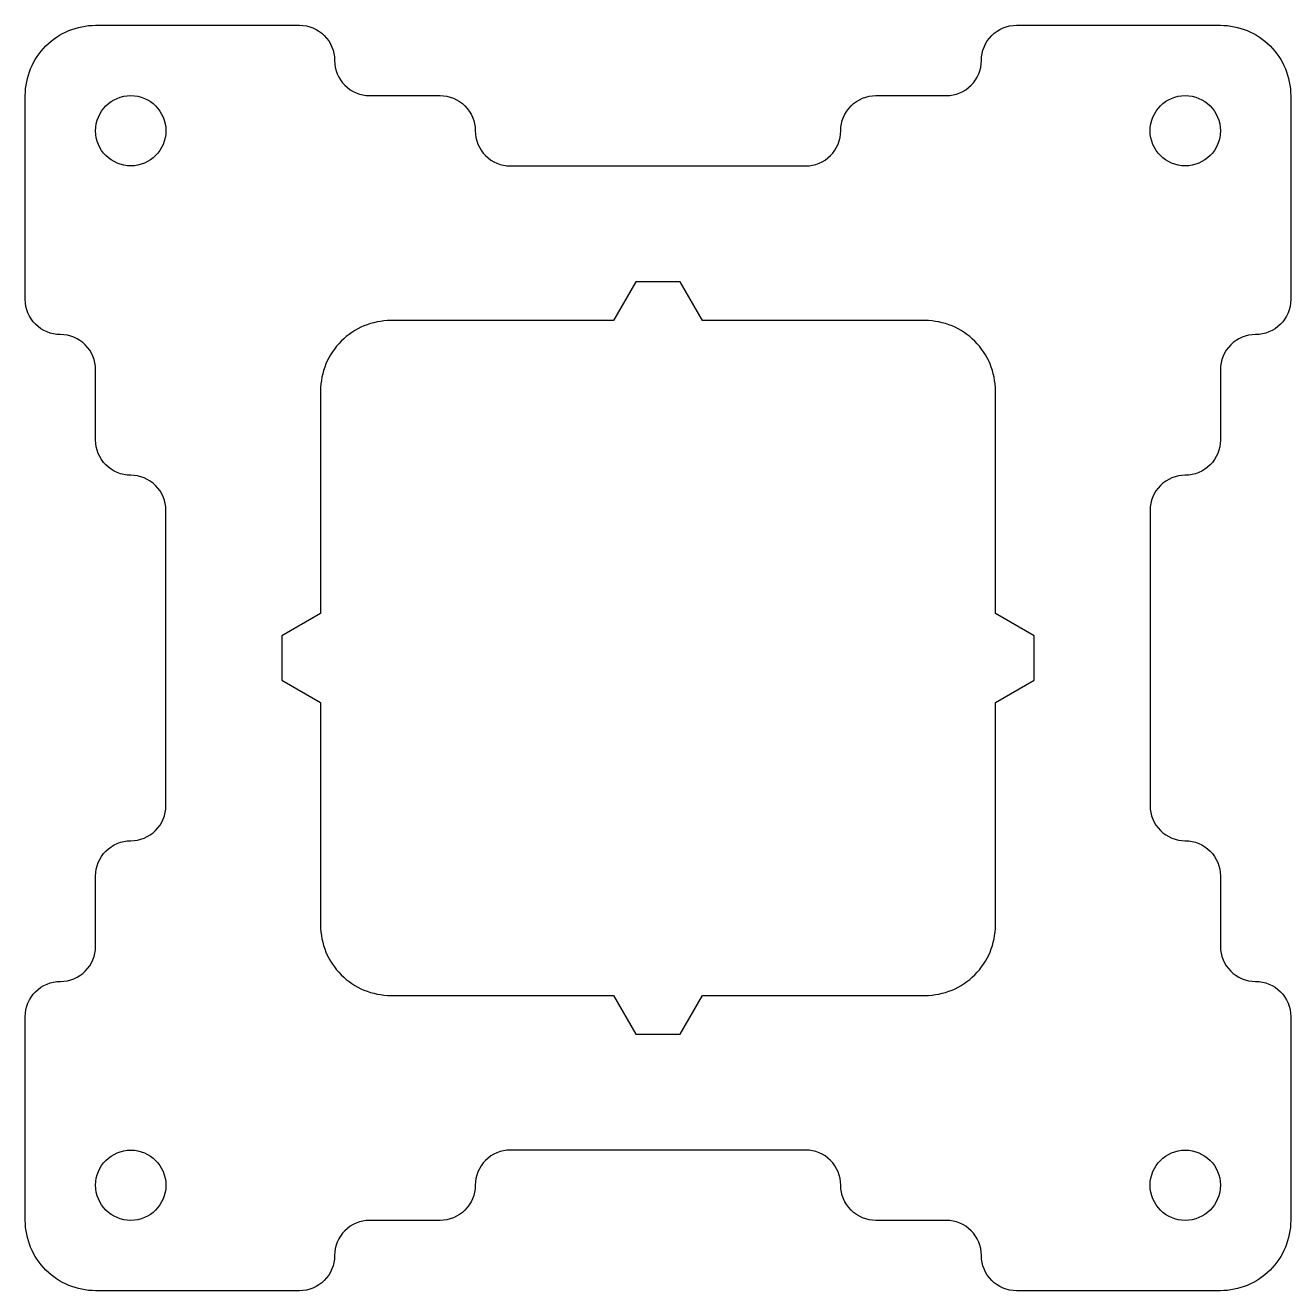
# Model space of a CAD drawing. Header units: millimetres. Extents: x -45 to 45, y -45 to 45.
import ezdxf

# ---------------------------------------------------------------- set-up
doc = ezdxf.new("R2010")
doc.units = ezdxf.units.MM
doc.layers.get('0').update_dxf_attribs({"linetype": 'CONTINUOUS'})

msp = doc.modelspace()

# ---------------------------------------------------------------- linework, layer by layer
for points in [[(25.5, -45, -0.414214), (23, -42.5, 0.414214), (20.5, -40), (15.5, -40, -0.414214), (13, -37.5, 0.414214), (10.5, -35), (-10.5, -35, 0.414214), (-13, -37.5, -0.414214), (-15.5, -40), (-20.5, -40, 0.414214), (-23, -42.5, -0.414214), (-25.5, -45), (-40, -45, -0.414214), (-45, -40), (-45, -25.5, -0.414214), (-42.5, -23, 0.414214), (-40, -20.5), (-40, -15.5, -0.414214), (-37.5, -13, 0.414214), (-35, -10.5), (-35, 10.5, 0.414214), (-37.5, 13, -0.414214), (-40, 15.5), (-40, 20.5, 0.414214), (-42.5, 23, -0.414214), (-45, 25.5), (-45, 40, -0.414214), (-40, 45), (-25.5, 45, -0.414214), (-23, 42.5, 0.414214), (-20.5, 40), (-15.5, 40, -0.414214), (-13, 37.5, 0.414214), (-10.5, 35), (10.5, 35, 0.414214), (13, 37.5, -0.414214), (15.5, 40), (20.5, 40, 0.414214), (23, 42.5, -0.414214), (25.5, 45), (40, 45, -0.414214), (45, 40), (45, 25.5, -0.414214), (42.5, 23, 0.414214), (40, 20.5), (40, 15.5, -0.414214), (37.5, 13, 0.414214), (35, 10.5), (35, -10.5, 0.414214), (37.5, -13, -0.414214), (40, -15.5), (40, -20.5, 0.414214), (42.5, -23, -0.414214), (45, -25.5), (45, -40, -0.414214), (40, -45)], [(-24, 3.175), (-26.75, 1.587), (-26.75, -1.588), (-24, -3.176), (-24, -19, 0.414214), (-19, -24), (-3.175, -24), (-1.587, -26.75), (1.588, -26.75), (3.176, -24), (19, -24, 0.414214), (24, -19), (24, -3.175), (26.75, -1.587), (26.75, 1.588), (24, 3.176), (24, 19, 0.414214), (19, 24), (3.175, 24), (1.587, 26.75), (-1.588, 26.75), (-3.176, 24), (-19, 24, 0.414214), (-24, 19)]]:
    msp.add_lwpolyline(points, format="xyb", close=True)
for centre in [(-37.5, 37.5), (37.5, 37.5), (-37.5, -37.5), (37.5, -37.5)]:
    msp.add_circle(centre, 2.5)

doc.saveas('drawing.dxf')
